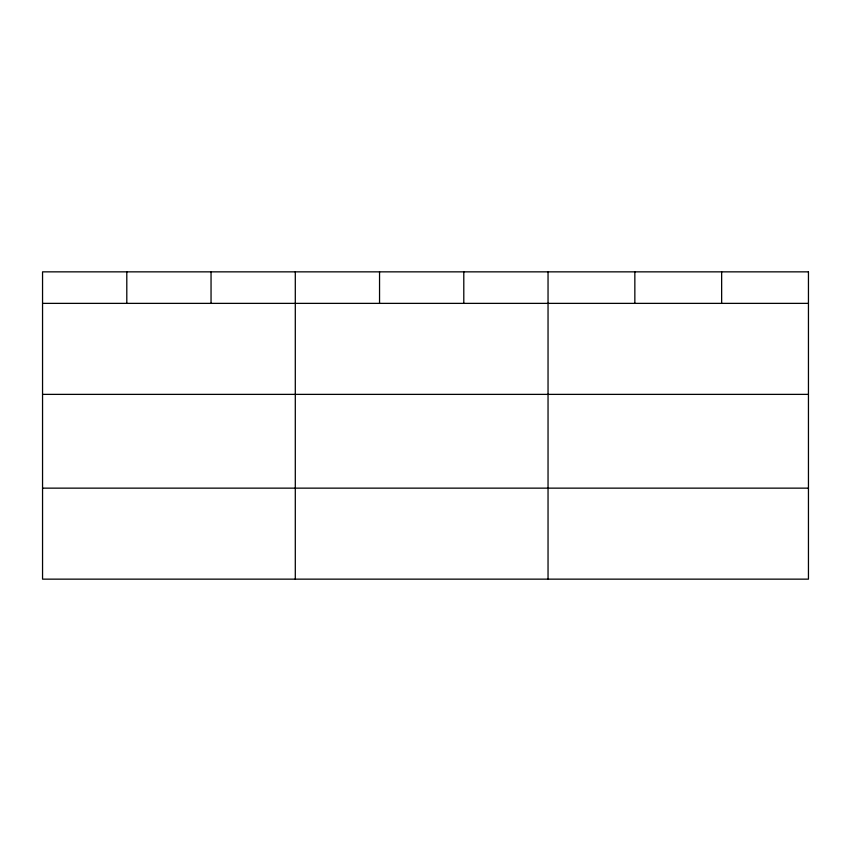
<?xml version="1.0" encoding="UTF-8"?>
<svg xmlns="http://www.w3.org/2000/svg" width="851" height="851" viewBox="0 0 851 851"><rect width="100%" height="100%" fill="white"/><g stroke="black" fill="none" stroke-linecap="round" stroke-linejoin="round"><path stroke-width="1.28" d="M42.55 303.371L808.45 303.371M42.55 394.375L808.45 394.375M42.55 488.144L808.45 488.144M721.648 271.852L721.648 303.371M634.846 271.852L634.846 303.371M548.044 271.852L548.044 579.148M463.795 271.852L463.795 303.371M379.546 271.852L379.546 303.371M295.297 271.852L295.297 579.148M211.048 271.852L211.048 303.371M126.799 271.852L126.799 303.371M808.45 271.852L42.55 271.852L42.55 579.148L808.45 579.148L808.45 271.852"/></g></svg>
